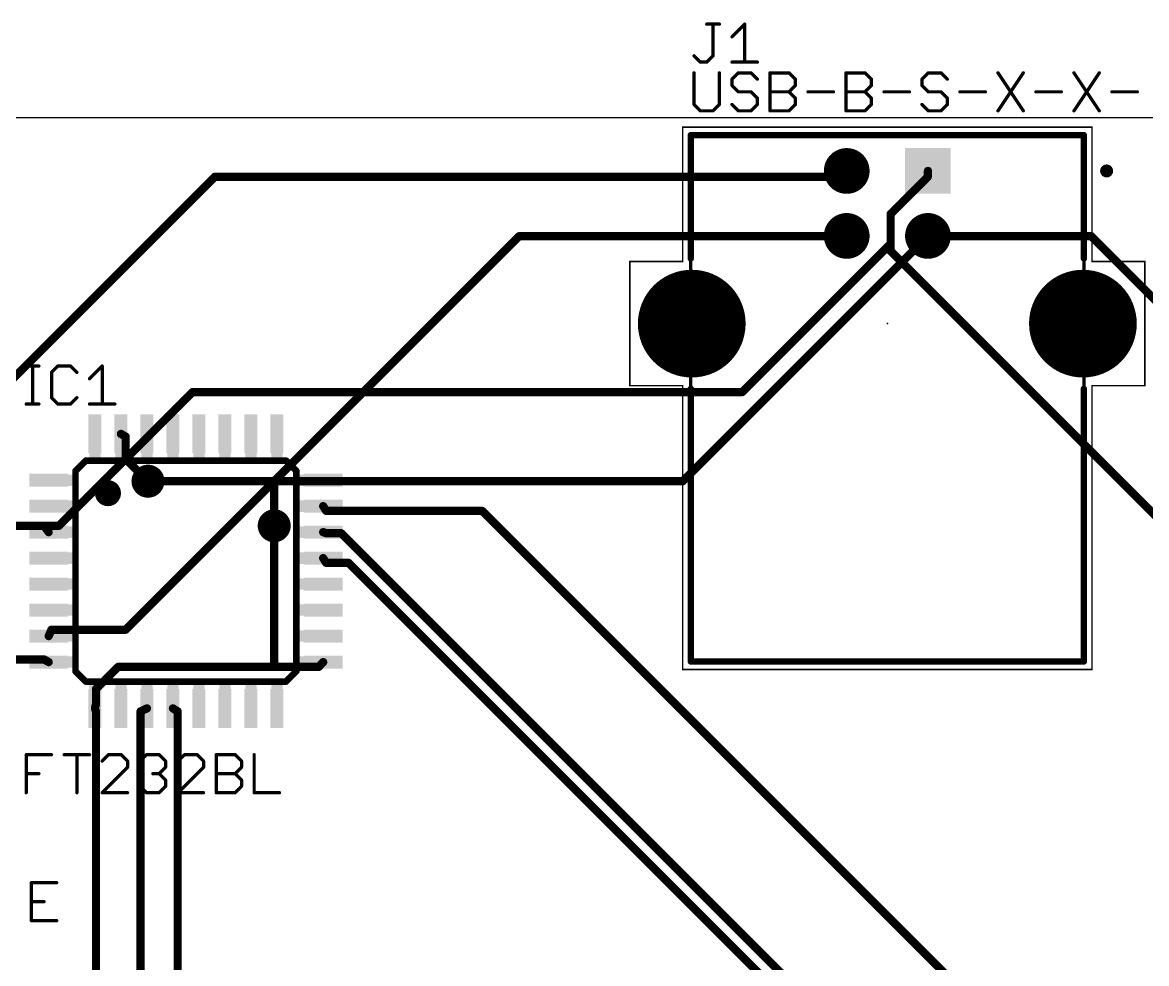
# Model space of a CAD drawing. Extents: x 0 to 100, y 0 to 83.
# Drawn here: x 20.37 to 54.97, y 53.96 to 82.93 of the extents above; entities that cross this region are included whole.
import ezdxf

# ---------------------------------------------------------------- set-up
doc = ezdxf.new("R2010")
doc.units = 0
for name, color, linetype in [('1', 22, 'CONTINUOUS'), ('16', 175, 'CONTINUOUS'), ('17', 82, 'CONTINUOUS'), ('18', 82, 'CONTINUOUS'), ('20', 7, 'CONTINUOUS'), ('21', 253, 'CONTINUOUS'), ('23', 7, 'CONTINUOUS'), ('25', 253, 'CONTINUOUS'), ('27', 253, 'CONTINUOUS'), ('39', 22, 'CONTINUOUS'), ('51', 253, 'CONTINUOUS')]:
    doc.layers.add(name, color=color, linetype=linetype)

# ---------------------------------------------------------------- blocks, each defined once
blk = doc.blocks.new('RECT')
blk.add_solid([(-0.5, -0.5), (0.5, -0.5), (-0.5, 0.5), (0.5, 0.5)])
blk = doc.blocks.new('SQUAREP')
blk.add_solid([(-0.5, -0.5), (0.5, -0.5), (-0.5, 0.5), (0.5, 0.5)])
blk = doc.blocks.new('ROUNDP')
at = {"const_width": 0.5}
blk.add_lwpolyline([(0, -0.25, 1), (0, 0.25, 1), (0, -0.25)], format="xyb", dxfattribs=at)
blk = doc.blocks.new('ROUNDV')
at = {"const_width": 0.5}
blk.add_lwpolyline([(0, -0.25, 1), (0, 0.25, 1), (0, -0.25)], format="xyb", dxfattribs=at)

msp = doc.modelspace()

# ---------------------------------------------------------------- linework, layer by layer
at = {"layer": '1', "const_width": 0.254}
for points in [[(26.289, 78.1812), (16.002, 67.8942)], [(45.72, 78.1812), (26.289, 78.1812)], [(45.72, 78.1812), (45.74, 78.36)], [(48.2346, 78.1812), (47.0916, 77.0382)], [(48.2346, 78.1812), (48.24, 78.36)], [(47.0916, 77.0382), (47.0916, 75.8952)], [(35.6616, 76.3524), (23.5458, 64.2366)], [(45.72, 76.3524), (35.6616, 76.3524)], [(45.72, 76.3524), (45.74, 76.36)], [(48.4632, 76.3524), (48.24, 76.36)], [(48.4632, 76.3524), (53.2638, 76.3524)], [(53.2638, 76.3524), (65.6082, 64.008)], [(47.0916, 75.8952), (60.3504, 62.6364)], [(23.5458, 70.1802), (23.4, 70.265)], [(23.5458, 69.4944), (23.5458, 70.1802)], [(24.2316, 68.8086), (23.5458, 69.4944)], [(29.718, 67.8942), (29.625, 68.04)], [(34.5186, 67.8942), (29.718, 67.8942)], [(67.2084, 35.2044), (34.5186, 67.8942)], [(16.9164, 67.437), (21.0312, 67.437)], [(21.0312, 67.437), (21.175, 67.24)], [(28.1178, 67.437), (28.1178, 63.0936)], [(29.718, 67.2084), (29.625, 67.24)], [(30.1752, 67.2084), (29.718, 67.2084)], [(64.4652, 32.9184), (30.1752, 67.2084)], [(29.718, 66.294), (29.625, 66.44)], [(30.4038, 66.294), (29.718, 66.294)], [(49.3776, 47.3202), (30.4038, 66.294)], [(21.2598, 64.2366), (21.175, 64.04)], [(23.5458, 64.2366), (21.2598, 64.2366)], [(19.6596, 63.3222), (21.0312, 63.3222)], [(21.0312, 63.3222), (21.175, 63.24)], [(29.4894, 63.0936), (29.625, 63.24)], [(23.3172, 63.0936), (22.6314, 62.4078)], [(28.1178, 63.0936), (23.3172, 63.0936)], [(29.4894, 63.0936), (28.1178, 63.0936)], [(22.6314, 62.4078), (22.6314, 61.9506)], [(22.6314, 61.9506), (22.6, 61.815)], [(22.6314, 61.722), (22.6, 61.815)], [(24.003, 61.722), (24.2, 61.815)], [(25.146, 61.722), (25, 61.815)], [(22.6314, 50.5206), (22.6314, 61.722)], [(24.003, 52.1208), (24.003, 61.722)], [(25.146, 52.578), (25.146, 61.722)]]:
    msp.add_lwpolyline(points, dxfattribs=at)
at = {"layer": '1', "const_width": 0.127}
for points in [[(26.289, 78.2447, 1), (26.289, 78.1177)], [(26.3339, 78.1363, 1), (26.2441, 78.2261)], [(45.6569, 78.1883, 1), (45.7831, 78.1741)], [(45.8031, 78.3529, 1), (45.6769, 78.3671)], [(45.72, 78.1177, 1), (45.72, 78.2447)], [(48.1711, 78.1831, 1), (48.2981, 78.1793)], [(48.3035, 78.3581, 1), (48.1765, 78.3619)], [(48.2795, 78.1363, 1), (48.1897, 78.2261)], [(47.1551, 77.0382, 1), (47.0281, 77.0382)], [(47.0467, 77.0831, 1), (47.1365, 76.9933)], [(35.6616, 76.4159, 1), (35.6616, 76.2889)], [(35.7065, 76.3075, 1), (35.6167, 76.3973)], [(45.6974, 76.4118, 1), (45.7426, 76.293)], [(45.7626, 76.3006, 1), (45.7174, 76.4194)], [(45.72, 76.2889, 1), (45.72, 76.4159)], [(48.2422, 76.4235, 1), (48.2378, 76.2965)], [(48.4632, 76.4159, 1), (48.4632, 76.2889)], [(48.461, 76.2889, 1), (48.4654, 76.4159)], [(53.3087, 76.3973, 1), (53.2189, 76.3075)], [(53.2638, 76.2889, 1), (53.2638, 76.4159)], [(47.1365, 75.9401, 1), (47.0467, 75.8503)], [(47.0281, 75.8952, 1), (47.1551, 75.8952)], [(23.4319, 70.3199, 1), (23.3681, 70.2101)], [(23.6093, 70.1802, 1), (23.4823, 70.1802)], [(23.5139, 70.1253, 1), (23.5777, 70.2351)], [(23.5907, 69.5393, 1), (23.5009, 69.4495)], [(23.4823, 69.4944, 1), (23.6093, 69.4944)], [(24.1867, 68.7637, 1), (24.2765, 68.8535)], [(29.6785, 68.0741, 1), (29.5715, 68.0059)], [(29.718, 67.9577, 1), (29.718, 67.8307)], [(29.6645, 67.8601, 1), (29.7715, 67.9283)], [(34.5635, 67.9391, 1), (34.4737, 67.8493)], [(34.5186, 67.8307, 1), (34.5186, 67.9577)], [(21.0825, 67.4744, 1), (20.9799, 67.3996)], [(21.0312, 67.3735, 1), (21.0312, 67.5005)], [(28.1813, 67.437, 1), (28.0543, 67.437)], [(21.1237, 67.2026, 1), (21.2263, 67.2774)], [(29.6454, 67.3001, 1), (29.6046, 67.1799)], [(29.718, 67.2719, 1), (29.718, 67.1449)], [(29.6976, 67.1483, 1), (29.7384, 67.2685)], [(30.2201, 67.2533, 1), (30.1303, 67.1635)], [(30.1752, 67.1449, 1), (30.1752, 67.2719)], [(29.6786, 66.4741, 1), (29.5714, 66.4059)], [(29.718, 66.3575, 1), (29.718, 66.2305)], [(29.6644, 66.2599, 1), (29.7716, 66.3281)], [(30.4487, 66.3389, 1), (30.3589, 66.2491)], [(30.4038, 66.2305, 1), (30.4038, 66.3575)], [(21.2598, 64.3001, 1), (21.2598, 64.1731)], [(21.3181, 64.2115, 1), (21.2015, 64.2617)], [(23.5458, 64.1731, 1), (23.5458, 64.3001)], [(21.1167, 64.0651, 1), (21.2333, 64.0149)], [(23.5009, 64.2815, 1), (23.5907, 64.1917)], [(21.0627, 63.3773, 1), (20.9997, 63.2671)], [(21.0312, 63.2587, 1), (21.0312, 63.3857)], [(21.1435, 63.1849, 1), (21.2065, 63.2951)], [(29.6716, 63.1968, 1), (29.5784, 63.2832)], [(23.3172, 63.1571, 1), (23.3172, 63.0301)], [(23.3621, 63.0487, 1), (23.2723, 63.1385)], [(28.1178, 63.1571, 1), (28.1178, 63.0301)], [(28.0543, 63.0936, 1), (28.1813, 63.0936)], [(28.1178, 63.0301, 1), (28.1178, 63.1571)], [(29.4428, 63.1368, 1), (29.536, 63.0504)], [(29.4894, 63.0301, 1), (29.4894, 63.1571)], [(22.6949, 62.4078, 1), (22.5679, 62.4078)], [(22.5865, 62.4527, 1), (22.6763, 62.3629)], [(22.6602, 61.8353, 1), (22.5398, 61.7947)], [(22.5679, 61.9506, 1), (22.6949, 61.9506)], [(22.6933, 61.9363, 1), (22.5695, 61.9649)], [(24.2271, 61.7576, 1), (24.1729, 61.8724)], [(25.0341, 61.8686, 1), (24.9659, 61.7614)], [(22.5381, 61.8293, 1), (22.6619, 61.8007)], [(22.6949, 61.722, 1), (22.5679, 61.722)], [(22.5712, 61.7017, 1), (22.6916, 61.7423)], [(24.0665, 61.722, 1), (23.9395, 61.722)], [(23.9759, 61.7794, 1), (24.0301, 61.6646)], [(25.2095, 61.722, 1), (25.0825, 61.722)], [(25.1119, 61.6684, 1), (25.1801, 61.7756)]]:
    msp.add_lwpolyline(points, format="xyb", dxfattribs=at)
at = {"layer": '16', "const_width": 0.254}
for points in [[(48.2346, 78.1812), (47.0916, 77.0382)], [(48.2346, 78.1812), (48.24, 78.36)], [(47.0916, 77.0382), (47.0916, 76.1238)], [(48.2346, 76.3524), (40.6908, 68.8086)], [(48.2346, 76.3524), (48.24, 76.36)], [(47.0916, 76.1238), (42.5196, 71.5518)], [(25.6032, 71.5518), (21.4884, 67.437)], [(42.5196, 71.5518), (25.6032, 71.5518)], [(28.1178, 68.8086), (24.2316, 68.8086)], [(40.6908, 68.8086), (28.1178, 68.8086)], [(28.1178, 68.8086), (28.1178, 67.437)], [(21.4884, 67.437), (16.9164, 67.437)]]:
    msp.add_lwpolyline(points, dxfattribs=at)
at = {"layer": '16', "const_width": 0.127}
for points in [[(48.1711, 78.1831, 1), (48.2981, 78.1793)], [(48.3035, 78.3581, 1), (48.1765, 78.3619)], [(48.2795, 78.1363, 1), (48.1897, 78.2261)], [(47.1551, 77.0382, 1), (47.0281, 77.0382)], [(47.0467, 77.0831, 1), (47.1365, 76.9933)], [(48.2918, 76.3232, 1), (48.1882, 76.3968)], [(48.2795, 76.3075, 1), (48.1897, 76.3973)], [(47.0281, 76.1238, 1), (47.1551, 76.1238)], [(47.1365, 76.0789, 1), (47.0467, 76.1687)], [(48.1828, 76.3892, 1), (48.2864, 76.3156)], [(25.6032, 71.6153, 1), (25.6032, 71.4883)], [(25.6481, 71.5069, 1), (25.5583, 71.5967)], [(42.4747, 71.5967, 1), (42.5645, 71.5069)], [(42.5196, 71.4883, 1), (42.5196, 71.6153)], [(24.2316, 68.8721, 1), (24.2316, 68.7451)], [(28.1178, 68.8721, 1), (28.1178, 68.7451)], [(28.1813, 68.8086, 1), (28.0543, 68.8086)], [(28.1178, 68.7451, 1), (28.1178, 68.8721)], [(40.6459, 68.8535, 1), (40.7357, 68.7637)], [(40.6908, 68.7451, 1), (40.6908, 68.8721)], [(21.4435, 67.4819, 1), (21.5333, 67.3921)], [(21.4884, 67.3735, 1), (21.4884, 67.5005)], [(28.0543, 67.437, 1), (28.1813, 67.437)]]:
    msp.add_lwpolyline(points, format="xyb", dxfattribs=at)
at = {"layer": '20'}
msp.add_line((100, 80), (0, 80), dxfattribs=at)
at = {"layer": '21'}
for points, const_width in [([(40.94, 79.46), (53.04, 79.46)], 0.2), ([(40.94, 75.67), (40.94, 79.46)], 0.2), ([(53.04, 79.46), (53.04, 75.67)], 0.2), ([(40.94, 63.26), (40.94, 71.65)], 0.2), ([(53.04, 71.65), (53.04, 63.26)], 0.2), ([(22, 69.1225), (22.3175, 69.44)], 0.2032), ([(22, 62.9575), (22, 69.1225)], 0.2032), ([(22.3175, 69.44), (28.4825, 69.44)], 0.2032), ([(28.4825, 69.44), (28.8, 69.1225)], 0.2032), ([(28.8, 69.1225), (28.8, 62.9575)], 0.2032), ([(53.04, 63.26), (40.94, 63.26)], 0.2), ([(22.3175, 62.64), (22, 62.9575)], 0.2032), ([(28.8, 62.9575), (28.4825, 62.64)], 0.2032), ([(28.4825, 62.64), (22.3175, 62.64)], 0.2032)]:
    msp.add_lwpolyline(points, dxfattribs=dict(at, const_width=const_width))
for points, const_width in [([(40.94, 79.51, 1), (40.94, 79.41)], 0.1), ([(40.99, 79.46, 1), (40.89, 79.46)], 0.1), ([(53.09, 79.46, 1), (52.99, 79.46)], 0.1), ([(53.04, 79.41, 1), (53.04, 79.51)], 0.1), ([(53.74, 78.26, 1), (53.74, 78.46, 1), (53.74, 78.26)], 0.2), ([(40.89, 75.67, 1), (40.99, 75.67)], 0.1), ([(52.99, 75.67, 1), (53.09, 75.67)], 0.1), ([(40.99, 71.65, 1), (40.89, 71.65)], 0.1), ([(53.09, 71.65, 1), (52.99, 71.65)], 0.1), ([(22.0508, 69.1225, 1), (21.9492, 69.1225)], 0.1016), ([(21.9641, 69.1584, 1), (22.0359, 69.0866)], 0.1016), ([(22.3175, 69.4908, 1), (22.3175, 69.3892)], 0.1016), ([(22.3534, 69.4041, 1), (22.2816, 69.4759)], 0.1016), ([(28.5184, 69.4759, 1), (28.4466, 69.4041)], 0.1016), ([(28.4825, 69.3892, 1), (28.4825, 69.4908)], 0.1016), ([(28.8508, 69.1225, 1), (28.7492, 69.1225)], 0.1016), ([(28.7641, 69.0866, 1), (28.8359, 69.1584)], 0.1016), ([(40.94, 63.31, 1), (40.94, 63.21)], 0.1), ([(53.04, 63.21, 1), (53.04, 63.31)], 0.1), ([(22.0359, 62.9934, 1), (21.9641, 62.9216)], 0.1016), ([(21.9492, 62.9575, 1), (22.0508, 62.9575)], 0.1016), ([(28.7492, 62.9575, 1), (28.8508, 62.9575)], 0.1016), ([(28.8359, 62.9216, 1), (28.7641, 62.9934)], 0.1016), ([(40.89, 63.26, 1), (40.99, 63.26)], 0.1), ([(52.99, 63.26, 1), (53.09, 63.26)], 0.1), ([(22.3175, 62.6908, 1), (22.3175, 62.5892)], 0.1016), ([(22.2816, 62.6041, 1), (22.3534, 62.6759)], 0.1016), ([(28.4466, 62.6759, 1), (28.5184, 62.6041)], 0.1016), ([(28.4825, 62.5892, 1), (28.4825, 62.6908)], 0.1016)]:
    msp.add_lwpolyline(points, format="xyb", dxfattribs=dict(at, const_width=const_width))
at = {"layer": '23'}
for p in [(46.99, 73.66), (25.4, 66.04)]:
    msp.add_point(p, dxfattribs=at)
at = {"layer": '25', "const_width": 0.1016}
for points in [[(41.4306, 82.8802), (41.8204, 82.8802)], [(41.6255, 81.9057), (41.6255, 82.8802)], [(42.2102, 82.4904), (42.6, 82.8802)], [(42.6, 82.8802), (42.6, 81.7108)], [(41.0408, 81.9057), (41.2357, 81.7108)], [(41.2357, 81.7108), (41.4306, 81.7108)], [(41.4306, 81.7108), (41.6255, 81.9057)], [(42.2102, 81.7108), (42.9898, 81.7108)], [(20.4844, 72.3536), (20.8742, 72.3536)], [(20.6793, 71.1842), (20.6793, 72.3536)], [(21.4589, 72.3536), (21.264, 72.1587)], [(21.8487, 72.3536), (21.4589, 72.3536)], [(22.0436, 72.1587), (21.8487, 72.3536)], [(22.4334, 71.9638), (22.8232, 72.3536)], [(22.8232, 72.3536), (22.8232, 71.1842)], [(21.264, 72.1587), (21.264, 71.3791)], [(21.264, 71.3791), (21.4589, 71.1842)], [(21.8487, 71.1842), (22.0436, 71.3791)], [(20.4844, 71.1842), (20.8742, 71.1842)], [(21.4589, 71.1842), (21.8487, 71.1842)], [(22.4334, 71.1842), (23.213, 71.1842)]]:
    msp.add_lwpolyline(points, dxfattribs=at)
at = {"layer": '25', "const_width": 0.0508}
for points in [[(41.4306, 82.9056, 1), (41.4306, 82.8548)], [(41.6509, 82.8802, 1), (41.6001, 82.8802)], [(41.8204, 82.8548, 1), (41.8204, 82.9056)], [(42.6254, 82.8802, 1), (42.5746, 82.8802)], [(42.618, 82.8622, 1), (42.582, 82.8982)], [(42.1922, 82.5084, 1), (42.2282, 82.4724)], [(41.0588, 81.9237, 1), (41.0228, 81.8877)], [(41.2357, 81.7362, 1), (41.2357, 81.6854)], [(41.2177, 81.6928, 1), (41.2537, 81.7288)], [(41.4126, 81.7288, 1), (41.4486, 81.6928)], [(41.4306, 81.6854, 1), (41.4306, 81.7362)], [(41.6001, 81.9057, 1), (41.6509, 81.9057)], [(41.6435, 81.8877, 1), (41.6075, 81.9237)], [(42.2102, 81.7362, 1), (42.2102, 81.6854)], [(42.5746, 81.7108, 1), (42.6254, 81.7108)], [(42.9898, 81.6854, 1), (42.9898, 81.7362)], [(20.4844, 72.379, 1), (20.4844, 72.3282)], [(20.7047, 72.3536, 1), (20.6539, 72.3536)], [(20.8742, 72.3282, 1), (20.8742, 72.379)], [(21.4589, 72.379, 1), (21.4589, 72.3282)], [(21.4769, 72.3356, 1), (21.4409, 72.3716)], [(21.8667, 72.3716, 1), (21.8307, 72.3356)], [(21.8487, 72.3282, 1), (21.8487, 72.379)], [(22.8486, 72.3536, 1), (22.7978, 72.3536)], [(22.8412, 72.3356, 1), (22.8052, 72.3716)], [(21.246, 72.1767, 1), (21.282, 72.1407)], [(21.2894, 72.1587, 1), (21.2386, 72.1587)], [(22.0256, 72.1407, 1), (22.0616, 72.1767)], [(22.4154, 71.9818, 1), (22.4514, 71.9458)], [(21.282, 71.3971, 1), (21.246, 71.3611)], [(21.2386, 71.3791, 1), (21.2894, 71.3791)], [(22.0616, 71.3611, 1), (22.0256, 71.3971)], [(20.4844, 71.2096, 1), (20.4844, 71.1588)], [(20.6539, 71.1842, 1), (20.7047, 71.1842)], [(20.8742, 71.1588, 1), (20.8742, 71.2096)], [(21.4589, 71.2096, 1), (21.4589, 71.1588)], [(21.4409, 71.1662, 1), (21.4769, 71.2022)], [(21.8307, 71.2022, 1), (21.8667, 71.1662)], [(21.8487, 71.1588, 1), (21.8487, 71.2096)], [(22.4334, 71.2096, 1), (22.4334, 71.1588)], [(22.7978, 71.1842, 1), (22.8486, 71.1842)], [(23.213, 71.1588, 1), (23.213, 71.2096)]]:
    msp.add_lwpolyline(points, format="xyb", dxfattribs=at)
at = {"layer": '27', "const_width": 0.1016}
for points in [[(41.0408, 81.3802), (41.0408, 80.4057)], [(41.8204, 80.4057), (41.8204, 81.3802)], [(42.4051, 81.3802), (42.2102, 81.1853)], [(42.7949, 81.3802), (42.4051, 81.3802)], [(42.9898, 81.1853), (42.7949, 81.3802)], [(43.3796, 80.2108), (43.3796, 81.3802)], [(43.3796, 81.3802), (43.9643, 81.3802)], [(43.9643, 81.3802), (44.1592, 81.1853)], [(45.7184, 80.2108), (45.7184, 81.3802)], [(45.7184, 81.3802), (46.3031, 81.3802)], [(46.3031, 81.3802), (46.498, 81.1853)], [(48.2521, 81.3802), (48.0572, 81.1853)], [(48.6419, 81.3802), (48.2521, 81.3802)], [(48.8368, 81.1853), (48.6419, 81.3802)], [(50.396, 81.3802), (51.1756, 80.2108)], [(51.1756, 81.3802), (50.396, 80.2108)], [(52.7348, 81.3802), (53.5144, 80.2108)], [(53.5144, 81.3802), (52.7348, 80.2108)], [(42.2102, 81.1853), (42.2102, 80.9904)], [(42.2102, 80.9904), (42.4051, 80.7955)], [(44.1592, 80.9904), (43.9643, 80.7955)], [(44.1592, 81.1853), (44.1592, 80.9904)], [(46.498, 80.9904), (46.3031, 80.7955)], [(46.498, 81.1853), (46.498, 80.9904)], [(48.0572, 81.1853), (48.0572, 80.9904)], [(48.0572, 80.9904), (48.2521, 80.7955)], [(42.4051, 80.7955), (42.7949, 80.7955)], [(42.7949, 80.7955), (42.9898, 80.6006)], [(42.9898, 80.6006), (42.9898, 80.4057)], [(43.3796, 80.7955), (43.9643, 80.7955)], [(43.9643, 80.7955), (44.1592, 80.6006)], [(44.1592, 80.6006), (44.1592, 80.4057)], [(44.549, 80.7955), (45.3286, 80.7955)], [(45.7184, 80.7955), (46.3031, 80.7955)], [(46.3031, 80.7955), (46.498, 80.6006)], [(46.498, 80.6006), (46.498, 80.4057)], [(46.8878, 80.7955), (47.6674, 80.7955)], [(48.2521, 80.7955), (48.6419, 80.7955)], [(48.6419, 80.7955), (48.8368, 80.6006)], [(48.8368, 80.6006), (48.8368, 80.4057)], [(49.2266, 80.7955), (50.0062, 80.7955)], [(51.5654, 80.7955), (52.345, 80.7955)], [(53.9042, 80.7955), (54.6838, 80.7955)], [(41.0408, 80.4057), (41.2357, 80.2108)], [(41.6255, 80.2108), (41.8204, 80.4057)], [(42.4051, 80.2108), (42.2102, 80.4057)], [(42.9898, 80.4057), (42.7949, 80.2108)], [(44.1592, 80.4057), (43.9643, 80.2108)], [(46.498, 80.4057), (46.3031, 80.2108)], [(48.2521, 80.2108), (48.0572, 80.4057)], [(48.8368, 80.4057), (48.6419, 80.2108)], [(41.2357, 80.2108), (41.6255, 80.2108)], [(42.7949, 80.2108), (42.4051, 80.2108)], [(43.9643, 80.2108), (43.3796, 80.2108)], [(46.3031, 80.2108), (45.7184, 80.2108)], [(48.6419, 80.2108), (48.2521, 80.2108)], [(20.4844, 59.2194), (20.4844, 60.3888)], [(20.4844, 60.3888), (21.264, 60.3888)], [(21.6538, 60.3888), (22.4334, 60.3888)], [(22.0436, 59.2194), (22.0436, 60.3888)], [(23.0181, 60.3888), (22.8232, 60.1939)], [(23.4079, 60.3888), (23.0181, 60.3888)], [(23.6028, 60.1939), (23.4079, 60.3888)], [(23.6028, 59.999), (23.6028, 60.1939)], [(23.9926, 60.1939), (24.1875, 60.3888)], [(24.1875, 60.3888), (24.5773, 60.3888)], [(24.5773, 60.3888), (24.7722, 60.1939)], [(24.7722, 60.1939), (24.7722, 59.999)], [(25.3569, 60.3888), (25.162, 60.1939)], [(25.7467, 60.3888), (25.3569, 60.3888)], [(25.9416, 60.1939), (25.7467, 60.3888)], [(25.9416, 59.999), (25.9416, 60.1939)], [(26.3314, 59.2194), (26.3314, 60.3888)], [(26.3314, 60.3888), (26.9161, 60.3888)], [(26.9161, 60.3888), (27.111, 60.1939)], [(27.111, 60.1939), (27.111, 59.999)], [(27.5008, 60.3888), (27.5008, 59.2194)], [(22.8232, 59.2194), (23.6028, 59.999)], [(24.7722, 59.999), (24.5773, 59.8041)], [(25.162, 59.2194), (25.9416, 59.999)], [(27.111, 59.999), (26.9161, 59.8041)], [(20.4844, 59.8041), (20.8742, 59.8041)], [(24.5773, 59.8041), (24.3824, 59.8041)], [(24.5773, 59.8041), (24.7722, 59.6092)], [(24.7722, 59.6092), (24.7722, 59.4143)], [(26.3314, 59.8041), (26.9161, 59.8041)], [(26.9161, 59.8041), (27.111, 59.6092)], [(27.111, 59.6092), (27.111, 59.4143)], [(23.6028, 59.2194), (22.8232, 59.2194)], [(24.1875, 59.2194), (23.9926, 59.4143)], [(24.5773, 59.2194), (24.1875, 59.2194)], [(24.7722, 59.4143), (24.5773, 59.2194)], [(25.9416, 59.2194), (25.162, 59.2194)], [(26.9161, 59.2194), (26.3314, 59.2194)], [(27.111, 59.4143), (26.9161, 59.2194)], [(27.5008, 59.2194), (28.2804, 59.2194)], [(21.4226, 56.4502), (20.643, 56.4502)], [(20.643, 56.4502), (20.643, 55.2808)], [(20.643, 55.8655), (21.0328, 55.8655)], [(20.643, 55.2808), (21.4226, 55.2808)]]:
    msp.add_lwpolyline(points, dxfattribs=at)
at = {"layer": '27', "const_width": 0.0508}
for points in [[(41.0662, 81.3802, 1), (41.0154, 81.3802)], [(41.8458, 81.3802, 1), (41.795, 81.3802)], [(42.4051, 81.4056, 1), (42.4051, 81.3548)], [(42.4231, 81.3622, 1), (42.3871, 81.3982)], [(42.8129, 81.3982, 1), (42.7769, 81.3622)], [(42.7949, 81.3548, 1), (42.7949, 81.4056)], [(43.405, 81.3802, 1), (43.3542, 81.3802)], [(43.3796, 81.4056, 1), (43.3796, 81.3548)], [(43.9823, 81.3982, 1), (43.9463, 81.3622)], [(43.9643, 81.3548, 1), (43.9643, 81.4056)], [(45.7438, 81.3802, 1), (45.693, 81.3802)], [(45.7184, 81.4056, 1), (45.7184, 81.3548)], [(46.321, 81.3982, 1), (46.2851, 81.3622)], [(46.3031, 81.3548, 1), (46.3031, 81.4056)], [(48.2521, 81.4056, 1), (48.2521, 81.3548)], [(48.27, 81.3622, 1), (48.2341, 81.3982)], [(48.6598, 81.3982, 1), (48.6239, 81.3622)], [(48.6419, 81.3548, 1), (48.6419, 81.4056)], [(50.4171, 81.3943, 1), (50.3748, 81.3661)], [(51.1967, 81.3661, 1), (51.1544, 81.3943)], [(52.7559, 81.3943, 1), (52.7136, 81.3661)], [(53.5355, 81.3661, 1), (53.4932, 81.3943)], [(42.1922, 81.2033, 1), (42.2282, 81.1673)], [(42.2282, 81.0084, 1), (42.1922, 80.9724)], [(42.2356, 81.1853, 1), (42.1848, 81.1853)], [(42.1848, 80.9904, 1), (42.2356, 80.9904)], [(42.9718, 81.1673, 1), (43.0078, 81.2033)], [(44.1846, 81.1853, 1), (44.1338, 81.1853)], [(44.1338, 80.9904, 1), (44.1846, 80.9904)], [(44.1412, 81.1673, 1), (44.1772, 81.2033)], [(44.1772, 80.9724, 1), (44.1412, 81.0084)], [(46.5234, 81.1853, 1), (46.4726, 81.1853)], [(46.4726, 80.9904, 1), (46.5234, 80.9904)], [(46.48, 81.1673, 1), (46.5159, 81.2033)], [(46.5159, 80.9724, 1), (46.48, 81.0084)], [(48.0392, 81.2033, 1), (48.0751, 81.1673)], [(48.0751, 81.0084, 1), (48.0392, 80.9724)], [(48.0826, 81.1853, 1), (48.0318, 81.1853)], [(48.0318, 80.9904, 1), (48.0826, 80.9904)], [(48.8188, 81.1673, 1), (48.8547, 81.2033)], [(42.4051, 80.8209, 1), (42.4051, 80.7701)], [(42.3871, 80.7775, 1), (42.4231, 80.8135)], [(42.8129, 80.8135, 1), (42.7769, 80.7775)], [(42.7949, 80.7701, 1), (42.7949, 80.8209)], [(43.0152, 80.6006, 1), (42.9644, 80.6006)], [(42.9718, 80.5826, 1), (43.0078, 80.6186)], [(43.3796, 80.8209, 1), (43.3796, 80.7701)], [(43.9823, 80.8135, 1), (43.9463, 80.7775)], [(43.9463, 80.8135, 1), (43.9823, 80.7775)], [(43.9643, 80.7701, 1), (43.9643, 80.8209)], [(44.1846, 80.6006, 1), (44.1338, 80.6006)], [(44.1412, 80.5826, 1), (44.1772, 80.6186)], [(44.549, 80.8209, 1), (44.549, 80.7701)], [(45.3286, 80.7701, 1), (45.3286, 80.8209)], [(45.7184, 80.8209, 1), (45.7184, 80.7701)], [(46.321, 80.8135, 1), (46.2851, 80.7775)], [(46.2851, 80.8135, 1), (46.321, 80.7775)], [(46.3031, 80.7701, 1), (46.3031, 80.8209)], [(46.5234, 80.6006, 1), (46.4726, 80.6006)], [(46.48, 80.5826, 1), (46.5159, 80.6186)], [(46.8878, 80.8209, 1), (46.8878, 80.7701)], [(47.6674, 80.7701, 1), (47.6674, 80.8209)], [(48.2521, 80.8209, 1), (48.2521, 80.7701)], [(48.2341, 80.7775, 1), (48.27, 80.8135)], [(48.6598, 80.8135, 1), (48.6239, 80.7775)], [(48.6419, 80.7701, 1), (48.6419, 80.8209)], [(48.8622, 80.6006, 1), (48.8114, 80.6006)], [(48.8188, 80.5826, 1), (48.8547, 80.6186)], [(49.2266, 80.8209, 1), (49.2266, 80.7701)], [(50.0062, 80.7701, 1), (50.0062, 80.8209)], [(51.5654, 80.8209, 1), (51.5654, 80.7701)], [(52.345, 80.7701, 1), (52.345, 80.8209)], [(53.9042, 80.8209, 1), (53.9042, 80.7701)], [(54.6838, 80.7701, 1), (54.6838, 80.8209)], [(41.0588, 80.4237, 1), (41.0228, 80.3877)], [(41.0154, 80.4057, 1), (41.0662, 80.4057)], [(41.795, 80.4057, 1), (41.8458, 80.4057)], [(41.8384, 80.3877, 1), (41.8024, 80.4237)], [(42.2282, 80.4237, 1), (42.1922, 80.3877)], [(42.9644, 80.4057, 1), (43.0152, 80.4057)], [(43.0078, 80.3877, 1), (42.9718, 80.4237)], [(44.1338, 80.4057, 1), (44.1846, 80.4057)], [(44.1772, 80.3877, 1), (44.1412, 80.4237)], [(46.4726, 80.4057, 1), (46.5234, 80.4057)], [(46.5159, 80.3877, 1), (46.48, 80.4237)], [(48.0751, 80.4237, 1), (48.0392, 80.3877)], [(48.8114, 80.4057, 1), (48.8622, 80.4057)], [(48.8547, 80.3877, 1), (48.8188, 80.4237)], [(41.2357, 80.2362, 1), (41.2357, 80.1854)], [(41.2177, 80.1928, 1), (41.2537, 80.2288)], [(41.6075, 80.2288, 1), (41.6435, 80.1928)], [(41.6255, 80.1854, 1), (41.6255, 80.2362)], [(42.4051, 80.2362, 1), (42.4051, 80.1854)], [(42.3871, 80.1928, 1), (42.4231, 80.2288)], [(42.7769, 80.2288, 1), (42.8129, 80.1928)], [(42.7949, 80.1854, 1), (42.7949, 80.2362)], [(43.3796, 80.2362, 1), (43.3796, 80.1854)], [(43.3542, 80.2108, 1), (43.405, 80.2108)], [(43.9463, 80.2288, 1), (43.9823, 80.1928)], [(43.9643, 80.1854, 1), (43.9643, 80.2362)], [(45.7184, 80.2362, 1), (45.7184, 80.1854)], [(45.693, 80.2108, 1), (45.7438, 80.2108)], [(46.2851, 80.2288, 1), (46.321, 80.1928)], [(46.3031, 80.1854, 1), (46.3031, 80.2362)], [(48.2521, 80.2362, 1), (48.2521, 80.1854)], [(48.2341, 80.1928, 1), (48.27, 80.2288)], [(48.6239, 80.2288, 1), (48.6598, 80.1928)], [(48.6419, 80.1854, 1), (48.6419, 80.2362)], [(50.3748, 80.2249, 1), (50.4171, 80.1967)], [(51.1544, 80.1967, 1), (51.1967, 80.2249)], [(52.7136, 80.2249, 1), (52.7559, 80.1967)], [(53.4932, 80.1967, 1), (53.5355, 80.2249)], [(20.5098, 60.3888, 1), (20.459, 60.3888)], [(20.4844, 60.4142, 1), (20.4844, 60.3634)], [(21.264, 60.3634, 1), (21.264, 60.4142)], [(21.6538, 60.4142, 1), (21.6538, 60.3634)], [(22.069, 60.3888, 1), (22.0182, 60.3888)], [(22.4334, 60.3634, 1), (22.4334, 60.4142)], [(22.8052, 60.2119, 1), (22.8412, 60.1759)], [(23.0181, 60.4142, 1), (23.0181, 60.3634)], [(23.0361, 60.3708, 1), (23.0001, 60.4068)], [(23.4259, 60.4068, 1), (23.3899, 60.3708)], [(23.4079, 60.3634, 1), (23.4079, 60.4142)], [(23.6282, 60.1939, 1), (23.5774, 60.1939)], [(23.5848, 60.1759, 1), (23.6208, 60.2119)], [(23.9746, 60.2119, 1), (24.0106, 60.1759)], [(24.1875, 60.4142, 1), (24.1875, 60.3634)], [(24.2054, 60.3708, 1), (24.1695, 60.4068)], [(24.5952, 60.4068, 1), (24.5593, 60.3708)], [(24.5773, 60.3634, 1), (24.5773, 60.4142)], [(24.7976, 60.1939, 1), (24.7468, 60.1939)], [(24.7542, 60.1759, 1), (24.7901, 60.2119)], [(25.144, 60.2119, 1), (25.1799, 60.1759)], [(25.3569, 60.4142, 1), (25.3569, 60.3634)], [(25.3748, 60.3708, 1), (25.3389, 60.4068)], [(25.7646, 60.4068, 1), (25.7287, 60.3708)], [(25.7467, 60.3634, 1), (25.7467, 60.4142)], [(25.967, 60.1939, 1), (25.9162, 60.1939)], [(25.9236, 60.1759, 1), (25.9595, 60.2119)], [(26.3568, 60.3888, 1), (26.306, 60.3888)], [(26.3314, 60.4142, 1), (26.3314, 60.3634)], [(26.934, 60.4068, 1), (26.8981, 60.3708)], [(26.9161, 60.3634, 1), (26.9161, 60.4142)], [(27.1364, 60.1939, 1), (27.0856, 60.1939)], [(27.093, 60.1759, 1), (27.1289, 60.2119)], [(27.5262, 60.3888, 1), (27.4754, 60.3888)], [(23.5774, 59.999, 1), (23.6282, 59.999)], [(23.6208, 59.981, 1), (23.5848, 60.017)], [(24.7468, 59.999, 1), (24.7976, 59.999)], [(24.7901, 59.981, 1), (24.7542, 60.017)], [(25.9162, 59.999, 1), (25.967, 59.999)], [(25.9595, 59.981, 1), (25.9236, 60.017)], [(27.0856, 59.999, 1), (27.1364, 59.999)], [(27.1289, 59.981, 1), (27.093, 60.017)], [(20.4844, 59.8295, 1), (20.4844, 59.7787)], [(20.8742, 59.7787, 1), (20.8742, 59.8295)], [(24.3824, 59.8295, 1), (24.3824, 59.7787)], [(24.5952, 59.8221, 1), (24.5593, 59.7861)], [(24.5593, 59.8221, 1), (24.5952, 59.7861)], [(24.5773, 59.7787, 1), (24.5773, 59.8295)], [(24.7976, 59.6092, 1), (24.7468, 59.6092)], [(24.7542, 59.5912, 1), (24.7901, 59.6272)], [(26.3314, 59.8295, 1), (26.3314, 59.7787)], [(26.934, 59.8221, 1), (26.8981, 59.7861)], [(26.8981, 59.8221, 1), (26.934, 59.7861)], [(26.9161, 59.7787, 1), (26.9161, 59.8295)], [(27.1364, 59.6092, 1), (27.0856, 59.6092)], [(27.093, 59.5912, 1), (27.1289, 59.6272)], [(20.459, 59.2194, 1), (20.5098, 59.2194)], [(22.0182, 59.2194, 1), (22.069, 59.2194)], [(22.8052, 59.2374, 1), (22.8412, 59.2014)], [(22.8232, 59.2448, 1), (22.8232, 59.194)], [(23.6028, 59.194, 1), (23.6028, 59.2448)], [(24.0106, 59.4323, 1), (23.9746, 59.3963)], [(24.1875, 59.2448, 1), (24.1875, 59.194)], [(24.1695, 59.2014, 1), (24.2054, 59.2374)], [(24.5593, 59.2374, 1), (24.5952, 59.2014)], [(24.5773, 59.194, 1), (24.5773, 59.2448)], [(24.7468, 59.4143, 1), (24.7976, 59.4143)], [(24.7901, 59.3963, 1), (24.7542, 59.4323)], [(25.144, 59.2374, 1), (25.1799, 59.2014)], [(25.162, 59.2448, 1), (25.162, 59.194)], [(25.9416, 59.194, 1), (25.9416, 59.2448)], [(26.3314, 59.2448, 1), (26.3314, 59.194)], [(26.306, 59.2194, 1), (26.3568, 59.2194)], [(26.8981, 59.2374, 1), (26.934, 59.2014)], [(26.9161, 59.194, 1), (26.9161, 59.2448)], [(27.0856, 59.4143, 1), (27.1364, 59.4143)], [(27.1289, 59.3963, 1), (27.093, 59.4323)], [(27.5008, 59.2448, 1), (27.5008, 59.194)], [(27.4754, 59.2194, 1), (27.5262, 59.2194)], [(28.2804, 59.194, 1), (28.2804, 59.2448)], [(20.643, 56.4756, 1), (20.643, 56.4248)], [(20.6684, 56.4502, 1), (20.6176, 56.4502)], [(21.4226, 56.4248, 1), (21.4226, 56.4756)], [(20.643, 55.8909, 1), (20.643, 55.8401)], [(21.0328, 55.8401, 1), (21.0328, 55.8909)], [(20.643, 55.3062, 1), (20.643, 55.2554)], [(20.6176, 55.2808, 1), (20.6684, 55.2808)], [(21.4226, 55.2554, 1), (21.4226, 55.3062)]]:
    msp.add_lwpolyline(points, format="xyb", dxfattribs=at)
at = {"layer": '39', "const_width": 0.05}
for points in [[(40.69, 79.71), (53.29, 79.71)], [(40.69, 75.57), (40.69, 79.71)], [(53.29, 79.71), (53.29, 75.57)], [(39.06, 71.75), (39.06, 75.57)], [(39.06, 75.57), (40.69, 75.57)], [(53.29, 75.57), (54.92, 75.57)], [(54.92, 75.57), (54.92, 71.75)], [(40.69, 71.75), (39.06, 71.75)], [(40.69, 63.01), (40.69, 71.75)], [(54.92, 71.75), (53.29, 71.75)], [(53.29, 71.75), (53.29, 63.01)], [(53.29, 63.01), (40.69, 63.01)]]:
    msp.add_lwpolyline(points, dxfattribs=at)
at = {"layer": '39', "const_width": 0.025}
for points in [[(40.69, 79.7225, 1), (40.69, 79.6975)], [(40.7025, 79.71, 1), (40.6775, 79.71)], [(53.3025, 79.71, 1), (53.2775, 79.71)], [(53.29, 79.6975, 1), (53.29, 79.7225)], [(39.0725, 75.57, 1), (39.0475, 75.57)], [(39.06, 75.5825, 1), (39.06, 75.5575)], [(40.6775, 75.57, 1), (40.7025, 75.57)], [(40.69, 75.5575, 1), (40.69, 75.5825)], [(53.29, 75.5825, 1), (53.29, 75.5575)], [(53.2775, 75.57, 1), (53.3025, 75.57)], [(54.9325, 75.57, 1), (54.9075, 75.57)], [(54.92, 75.5575, 1), (54.92, 75.5825)], [(39.06, 71.7625, 1), (39.06, 71.7375)], [(39.0475, 71.75, 1), (39.0725, 71.75)], [(40.7025, 71.75, 1), (40.6775, 71.75)], [(40.69, 71.7375, 1), (40.69, 71.7625)], [(53.29, 71.7625, 1), (53.29, 71.7375)], [(53.3025, 71.75, 1), (53.2775, 71.75)], [(54.9075, 71.75, 1), (54.9325, 71.75)], [(54.92, 71.7375, 1), (54.92, 71.7625)], [(40.69, 63.0225, 1), (40.69, 62.9975)], [(40.6775, 63.01, 1), (40.7025, 63.01)], [(53.2775, 63.01, 1), (53.3025, 63.01)], [(53.29, 62.9975, 1), (53.29, 63.0225)]]:
    msp.add_lwpolyline(points, format="xyb", dxfattribs=at)
at = {"layer": '51', "const_width": 0.1}
for points in [[(40.94, 79.46), (53.04, 79.46)], [(40.94, 63.26), (40.94, 79.46)], [(53.04, 79.46), (53.04, 63.26)], [(53.04, 63.26), (40.94, 63.26)]]:
    msp.add_lwpolyline(points, dxfattribs=at)
at = {"layer": '51'}
for points, const_width in [([(40.94, 79.485, 1), (40.94, 79.435)], 0.05), ([(40.965, 79.46, 1), (40.915, 79.46)], 0.05), ([(53.065, 79.46, 1), (53.015, 79.46)], 0.05), ([(53.04, 79.435, 1), (53.04, 79.485)], 0.05), ([(53.74, 78.26, 1), (53.74, 78.46, 1), (53.74, 78.26)], 0.2), ([(23, 68.24, 1), (23, 68.64, 1), (23, 68.24)], 0.4), ([(40.94, 63.285, 1), (40.94, 63.235)], 0.05), ([(40.915, 63.26, 1), (40.965, 63.26)], 0.05), ([(53.015, 63.26, 1), (53.065, 63.26)], 0.05), ([(53.04, 63.235, 1), (53.04, 63.285)], 0.05)]:
    msp.add_lwpolyline(points, format="xyb", dxfattribs=dict(at, const_width=const_width))

# ---------------------------------------------------------------- block references
at = {"layer": '1', "xscale": 1.2, "yscale": 0.4}
for p, rotation in [((22.6, 70.265), 270), ((23.4, 70.265), 270), ((24.2, 70.265), 270), ((25, 70.265), 270), ((25.8, 70.265), 270), ((26.6, 70.265), 270), ((27.4, 70.265), 270), ((28.2, 70.265), 270), ((29.625, 68.84), 180), ((29.625, 68.04), 180), ((29.625, 67.24), 180), ((29.625, 66.44), 180), ((29.625, 65.64), 180), ((29.625, 64.84), 180), ((29.625, 64.04), 180), ((29.625, 63.24), 180), ((22.6, 61.815), 90), ((23.4, 61.815), 90), ((24.2, 61.815), 90), ((25, 61.815), 90), ((25.8, 61.815), 90), ((26.6, 61.815), 90), ((27.4, 61.815), 90), ((28.2, 61.815), 90)]:
    msp.add_blockref('RECT', p, dxfattribs=dict(at, rotation=rotation))
for p in [(21.175, 68.84), (21.175, 68.04), (21.175, 67.24), (21.175, 66.44), (21.175, 65.64), (21.175, 64.84), (21.175, 64.04), (21.175, 63.24)]:
    msp.add_blockref('RECT', p, dxfattribs=at)
at = {"layer": '17'}
for name, p, xscale, yscale in [('ROUNDP', (45.74, 78.36), 1.408, 1.408), ('ROUNDP', (45.74, 78.36), 1.408, 1.408), ('SQUAREP', (48.24, 78.36), 1.408, 1.408), ('SQUAREP', (48.24, 78.36), 1.408, 1.408), ('ROUNDP', (45.74, 76.36), 1.408, 1.408), ('ROUNDP', (45.74, 76.36), 1.408, 1.408), ('ROUNDP', (48.24, 76.36), 1.408, 1.408), ('ROUNDP', (48.24, 76.36), 1.408, 1.408), ('ROUNDP', (40.97, 73.66), 3.316, 3.316), ('ROUNDP', (40.97, 73.66), 3.316, 3.316), ('ROUNDP', (53.01, 73.66), 3.316, 3.316), ('ROUNDP', (53.01, 73.66), 3.316, 3.316)]:
    msp.add_blockref(name, p, dxfattribs=dict(at, xscale=xscale, yscale=yscale))
at = {"layer": '18', "xscale": 1.016, "yscale": 1.016}
for p in [(24.2316, 68.8086), (24.2316, 68.8086), (28.1178, 67.437), (28.1178, 67.437)]:
    msp.add_blockref('ROUNDV', p, dxfattribs=at)
at = {"layer": '51', "xscale": 1.025, "yscale": 0.35}
for p, rotation in [((22.6, 70.0275), 270), ((23.4, 70.0275), 270), ((24.2, 70.0275), 270), ((25, 70.0275), 270), ((25.8, 70.0275), 270), ((26.6, 70.0275), 270), ((27.4, 70.0275), 270), ((28.2, 70.0275), 270), ((29.3875, 68.84), 180), ((29.3875, 68.04), 180), ((29.3875, 67.24), 180), ((29.3875, 66.44), 180), ((29.3875, 65.64), 180), ((29.3875, 64.84), 180), ((29.3875, 64.04), 180), ((29.3875, 63.24), 180), ((22.6, 62.0525), 90), ((23.4, 62.0525), 90), ((24.2, 62.0525), 90), ((25, 62.0525), 90), ((25.8, 62.0525), 90), ((26.6, 62.0525), 90), ((27.4, 62.0525), 90), ((28.2, 62.0525), 90)]:
    msp.add_blockref('RECT', p, dxfattribs=dict(at, rotation=rotation))
for p in [(21.4125, 68.84), (21.4125, 68.04), (21.4125, 67.24), (21.4125, 66.44), (21.4125, 65.64), (21.4125, 64.84), (21.4125, 64.04), (21.4125, 63.24)]:
    msp.add_blockref('RECT', p, dxfattribs=at)

doc.saveas('drawing.dxf')
